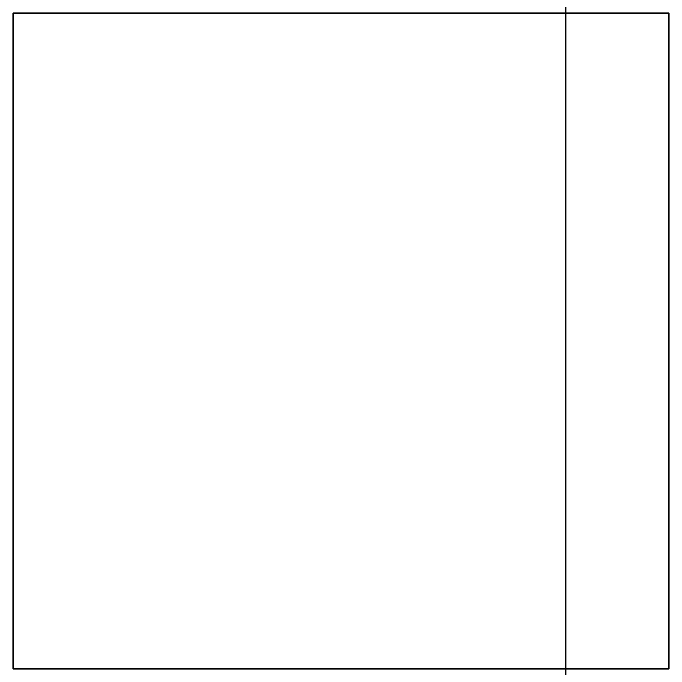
# Model space of a CAD drawing. Header units: millimetres. Extents: x -1.1 to 1.1, y -2.6 to 8.
# Drawn here: x 0 to 1, y 7.01 to 8.01 of the extents above; entities that cross this region are included whole.
import ezdxf

# ---------------------------------------------------------------- set-up
doc = ezdxf.new("R2010")
doc.units = ezdxf.units.MM
doc.layers.add('_tmp', color=4, linetype='Continuous')

msp = doc.modelspace()

# ---------------------------------------------------------------- linework, layer by layer
for points in [[(1, 8.01, -6.35), (1, 8.01, -7.35), (0, 8.01, -7.35), (0, 8.01, -6.35)], [(1, 8.01, -7.35), (1, 7.01, -7.35), (0, 7.01, -7.35), (0, 8.01, -7.35)], [(0, 8.01, -7.35), (0, 7.01, -7.35), (0, 7.01, -6.35), (0, 8.01, -6.35)], [(0, 8.01, -6.35), (0, 7.01, -6.35), (1, 7.01, -6.35), (1, 8.01, -6.35)], [(1, 7.01, -6.35), (1, 7.01, -7.35), (1, 8.01, -7.35), (1, 8.01, -6.35)], [(0, 7.01, -6.35), (0, 7.01, -7.35), (1, 7.01, -7.35), (1, 7.01, -6.35)]]:
    msp.add_3dface(points)
at = {"layer": '_tmp'}
msp.add_xline((0.8427, 0.65, 1.6548), (0, 1), dxfattribs=at)

doc.saveas('drawing.dxf')
